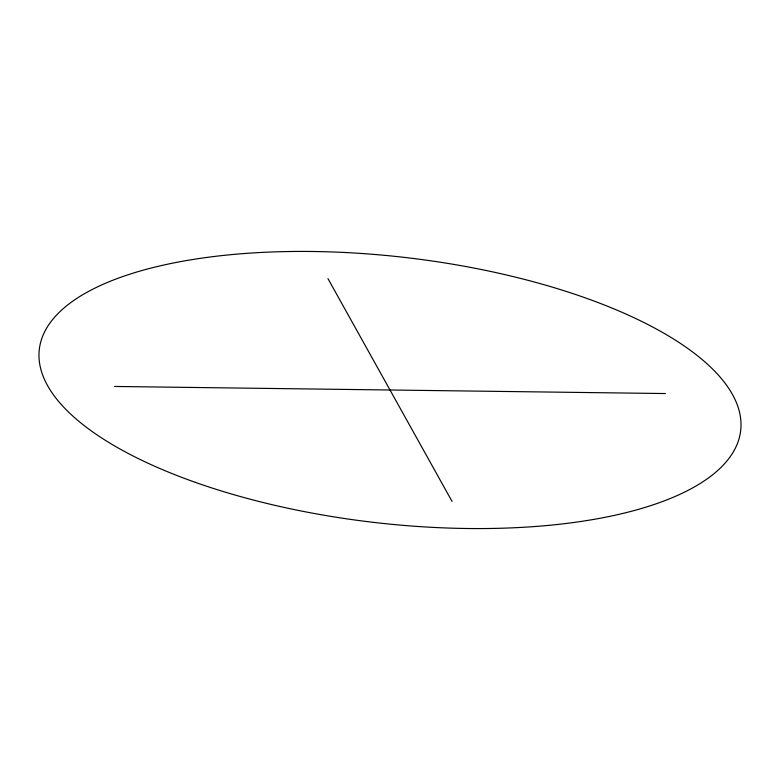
<?xml version="1.0" encoding="UTF-8"?>
<svg xmlns="http://www.w3.org/2000/svg" width="780" height="780" viewBox="0 0 780 780"><rect width="100%" height="100%" fill="white"/><g stroke="black" fill="none" stroke-linecap="round" stroke-linejoin="round"><path stroke-width="1.17" d="M114.621 386.451L665.379 393.549M327.961 278.616L452.039 501.384M195.409 482.381A353.018 133.38 6.6 0 0 740.288 433.261A353.018 133.38 6.6 0 0 234.293 254.358A353.018 133.38 6.6 0 0 195.409 482.381"/></g></svg>
